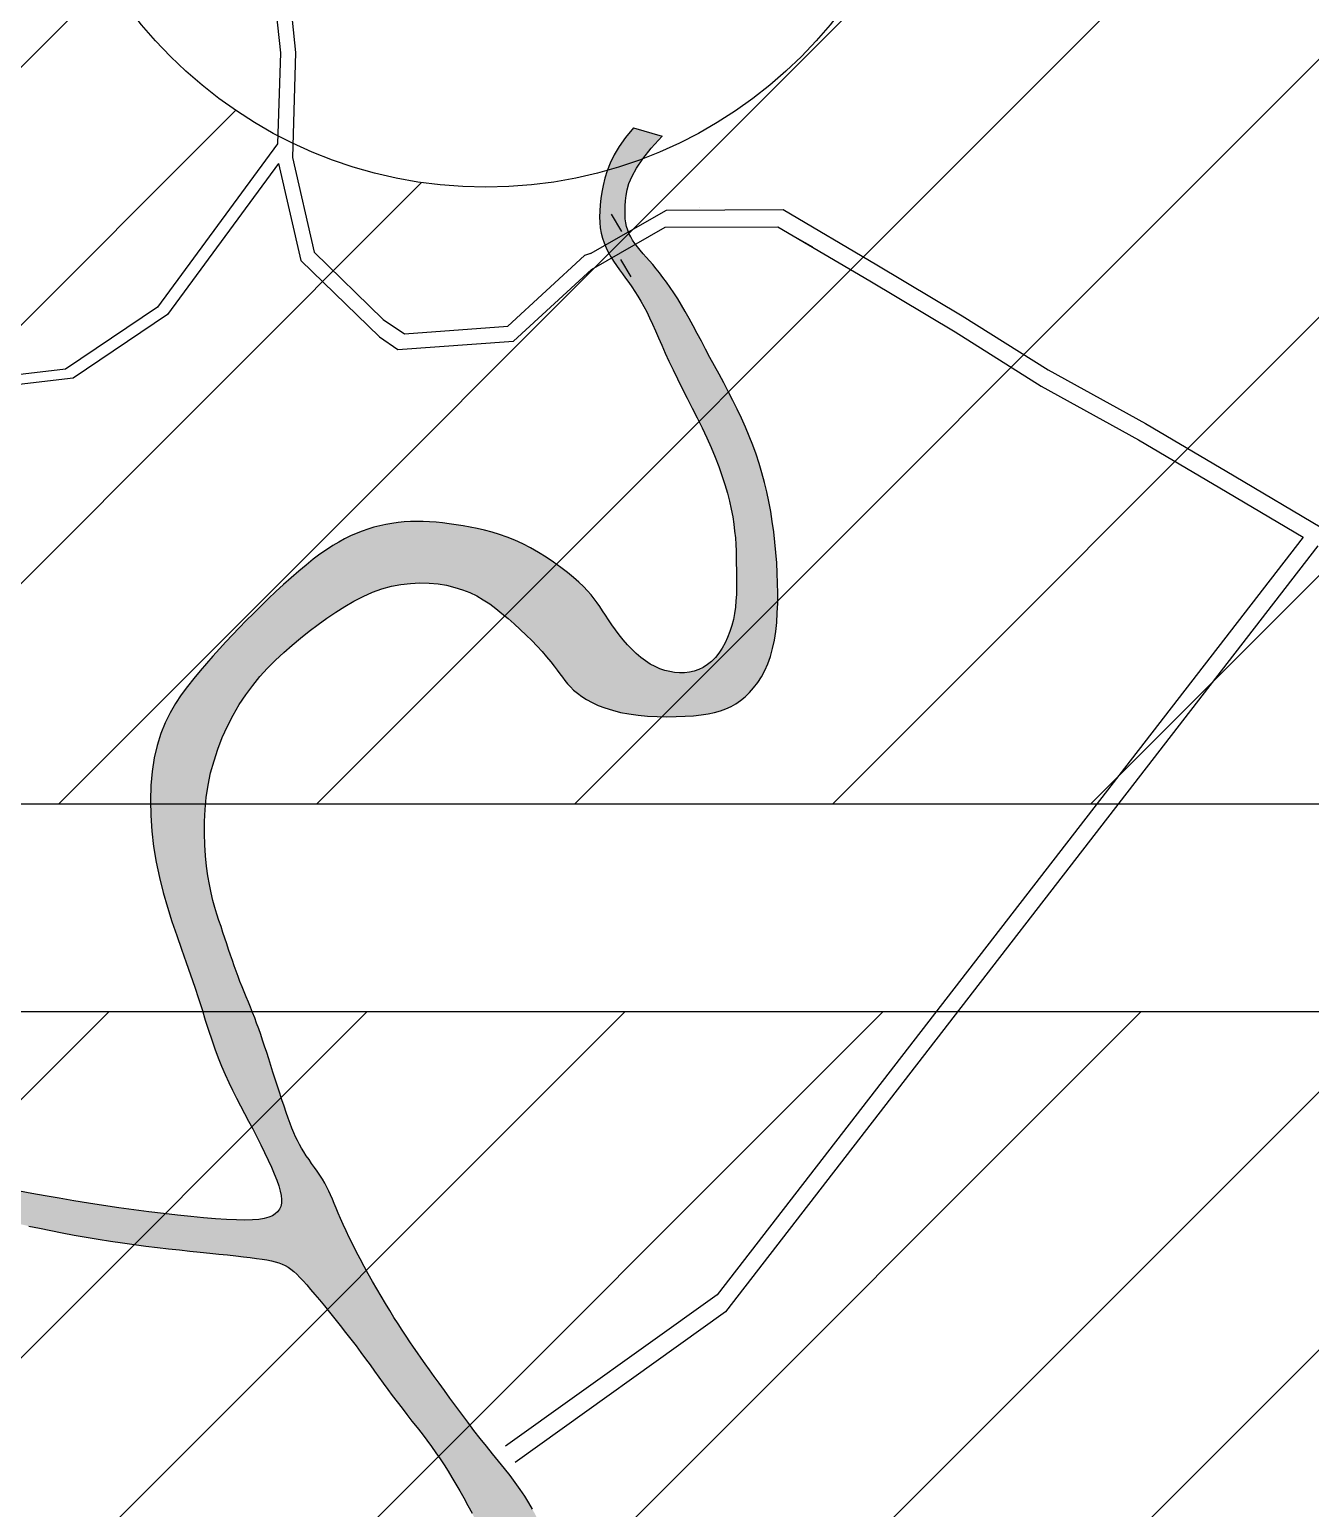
# Model space of a CAD drawing. Header units: metres. Extents: x 511779 to 512620, y 196282 to 196876.
# Drawn here: x 512586.14 to 512594.91, y 196389.1 to 196399.23 of the extents above; entities that cross this region are included whole.
import ezdxf

# ---------------------------------------------------------------- set-up
doc = ezdxf.new("R2010")
doc.units = ezdxf.units.M
doc.header["$MEASUREMENT"] = 0
doc.layers.get('0').update_dxf_attribs({"linetype": 'CONTINUOUS'})
for name, color, linetype in [('BANGUNAN', 5, 'CONTINUOUS'), ('KOP', 7, 'CONTINUOUS'), ('sungai', 45, 'CONTINUOUS')]:
    doc.layers.add(name, color=color, linetype=linetype)

msp = doc.modelspace()

# ---------------------------------------------------------------- hatches: boundary and pattern name
at = {"layer": 'KOP', "ltscale": 0.5}
h = msp.add_hatch(dxfattribs=at)
h.set_pattern_fill('ANSI31', color=1, scale=10, style=0)
h.set_pattern_definition([(45, (71.4876, 0), (-0.8838834765, 0.8838834765), [])])
edge = h.paths.add_edge_path(flags=16)
edge.add_arc((512532.423, 196433.478), 3.057, 0, 360)
h.paths.add_polyline_path([(512523.858, 196440.95), (512543.808, 196440.95), (512543.808, 196423.85), (512523.858, 196423.85)])
h.paths.add_polyline_path([(512542.383, 196440.95), (512562.333, 196440.95), (512562.333, 196423.85), (512542.383, 196423.85)])
edge = h.paths.add_edge_path(flags=16)
edge.add_arc((512551.955, 196433.478), 3.057, 0, 360)
h.paths.add_polyline_path([(512560.908, 196440.95), (512580.858, 196440.95), (512580.858, 196423.85), (512560.908, 196423.85)])
edge = h.paths.add_edge_path(flags=16)
edge.add_arc((512570.126, 196433.478), 3.057, 0, 360)
h.paths.add_polyline_path([(512579.433, 196425.275), (512599.383, 196425.275), (512599.383, 196408.175), (512579.433, 196408.175)])
edge = h.paths.add_edge_path(flags=16)
edge.add_arc((512589.144, 196417.665), 3.057, 0, 360)
h.paths.add_polyline_path([(512560.908, 196425.275), (512580.858, 196425.275), (512580.858, 196408.175), (512560.908, 196408.175)])
h.paths.add_polyline_path([(512542.383, 196425.275), (512562.333, 196425.275), (512562.333, 196408.175), (512542.383, 196408.175)])
h.paths.add_polyline_path([(512523.858, 196425.275), (512543.808, 196425.275), (512543.808, 196408.175), (512523.858, 196408.175)])
h.paths.add_polyline_path([(512505.333, 196425.275), (512525.283, 196425.275), (512525.283, 196408.175), (512505.333, 196408.175)])
h.paths.add_polyline_path([(512523.858, 196409.6), (512543.808, 196409.6), (512543.808, 196392.5), (512523.858, 196392.5)])
h.paths.add_polyline_path([(512505.333, 196409.6), (512525.283, 196409.6), (512525.283, 196392.5), (512505.333, 196392.5)])
h.paths.add_polyline_path([(512542.383, 196409.6), (512562.333, 196409.6), (512562.333, 196392.5), (512542.383, 196392.5)])
h.paths.add_polyline_path([(512560.908, 196409.6), (512580.858, 196409.6), (512580.858, 196392.5), (512560.908, 196392.5)])
h.paths.add_polyline_path([(512579.433, 196409.6), (512599.383, 196409.6), (512599.383, 196392.5), (512579.433, 196392.5)])
h.paths.add_polyline_path([(512597.958, 196393.925), (512617.908, 196393.925), (512617.908, 196376.825), (512597.958, 196376.825)])
h.paths.add_polyline_path([(512579.433, 196393.925), (512599.383, 196393.925), (512599.383, 196376.825), (512579.433, 196376.825)])
h.paths.add_polyline_path([(512560.908, 196393.925), (512580.858, 196393.925), (512580.858, 196376.825), (512560.908, 196376.825)])
h.paths.add_polyline_path([(512542.383, 196393.925), (512562.333, 196393.925), (512562.333, 196376.825), (512542.383, 196376.825)])
h.paths.add_polyline_path([(512523.858, 196393.925), (512543.808, 196393.925), (512543.808, 196376.825), (512523.858, 196376.825)])
edge = h.paths.add_edge_path(flags=16)
edge.add_arc((512571.015, 196385.187), 3.057, 0, 360)
edge = h.paths.add_edge_path(flags=16)
edge.add_arc((512551.79, 196384.481), 3.057, 0, 360)
edge = h.paths.add_edge_path(flags=16)
edge.add_arc((512532.988, 196384.481), 3.057, 0, 360)
edge = h.paths.add_edge_path(flags=16)
edge.add_arc((512533.899, 196400.421), 3.057, 0, 360)
edge = h.paths.add_edge_path(flags=16)
edge.add_arc((512514.397, 196399.691), 3.057, 0, 360)
edge = h.paths.add_edge_path(flags=16)
edge.add_arc((512515.155, 196416.926), 3.057, 0, 360)
edge = h.paths.add_edge_path(flags=16)
edge.add_arc((512533.571, 196417.021), 3.057, 0, 360)
edge = h.paths.add_edge_path(flags=16)
edge.add_arc((512552.148, 196417.106), 3.057, 0, 360)
edge = h.paths.add_edge_path(flags=16)
edge.add_arc((512552.949, 196400.556), 3.057, 0, 360)
edge = h.paths.add_edge_path(flags=16)
edge.add_arc((512570.351, 196400.556), 3.057, 0, 360)
edge = h.paths.add_edge_path(flags=16)
edge.add_arc((512570.294, 196416.853), 3.057, 0, 360)
edge = h.paths.add_edge_path(flags=16)
edge.add_arc((512589.265, 196401.204), 3.057, 0, 360)
edge = h.paths.add_edge_path(flags=16)
edge.add_arc((512589.798, 196384.821), 3.057, 0, 360)
edge = h.paths.add_edge_path(flags=16)
edge.add_arc((512608.213, 196384.944), 3.057, 0, 360)
at = {"layer": 'sungai', "ltscale": 30}
for points in [[(512590.712, 196397.146), (512590.685, 196397.197), (512590.657, 196397.247), (512590.631, 196397.295), (512590.605, 196397.34), (512590.579, 196397.383), (512590.553, 196397.423), (512590.528, 196397.461), (512590.503, 196397.496), (512590.478, 196397.529), (512590.454, 196397.56), (512590.431, 196397.589), (512590.408, 196397.617), (512590.385, 196397.643), (512590.363, 196397.668), (512590.342, 196397.692), (512590.322, 196397.716), (512590.303, 196397.739), (512590.286, 196397.762), (512590.27, 196397.784), (512590.257, 196397.807), (512590.245, 196397.83), (512590.236, 196397.854), (512590.228, 196397.878), (512590.223, 196397.904), (512590.22, 196397.93), (512590.218, 196397.958), (512590.218, 196397.988), (512590.219, 196398.02), (512590.222, 196398.053), (512590.225, 196398.09), (512590.233, 196398.129), (512590.245, 196398.173), (512590.266, 196398.222), (512590.297, 196398.278), (512590.34, 196398.342), (512590.398, 196398.414), (512590.473, 196398.496), (512590.276, 196398.553), (512590.222, 196398.488), (512590.178, 196398.426), (512590.143, 196398.368), (512590.116, 196398.312), (512590.095, 196398.259), (512590.079, 196398.208), (512590.068, 196398.16), (512590.059, 196398.113), (512590.053, 196398.069), (512590.048, 196398.026), (512590.045, 196397.984), (512590.043, 196397.944), (512590.045, 196397.906), (512590.048, 196397.869), (512590.054, 196397.833), (512590.063, 196397.799), (512590.074, 196397.766), (512590.088, 196397.733), (512590.103, 196397.702), (512590.121, 196397.671), (512590.14, 196397.641), (512590.16, 196397.611), (512590.18, 196397.582), (512590.201, 196397.553), (512590.222, 196397.524), (512590.243, 196397.494), (512590.264, 196397.464), (512590.285, 196397.433), (512590.306, 196397.4), (512590.326, 196397.366), (512590.347, 196397.331), (512590.367, 196397.293), (512590.386, 196397.252), (512590.406, 196397.209), (512590.427, 196397.164), (512590.448, 196397.116), (512590.47, 196397.065), (512590.494, 196397.011), (512590.519, 196396.955), (512590.547, 196396.896), (512590.578, 196396.834), (512590.61, 196396.769), (512590.644, 196396.703), (512590.678, 196396.635), (512590.712, 196396.567), (512590.746, 196396.499), (512590.778, 196396.431), (512590.808, 196396.364), (512590.835, 196396.298), (512590.852, 196396.257), (512591.192, 196396.047), (512591.19, 196396.061), (512591.174, 196396.126), (512591.156, 196396.191), (512591.137, 196396.255), (512591.116, 196396.318), (512591.094, 196396.38), (512591.069, 196396.442), (512591.043, 196396.504), (512591.016, 196396.566), (512590.986, 196396.627), (512590.956, 196396.687), (512590.925, 196396.748), (512590.894, 196396.807), (512590.862, 196396.866), (512590.831, 196396.924), (512590.8, 196396.981), (512590.77, 196397.037), (512590.741, 196397.092)], [(512587.937, 196395.011), (512587.995, 196395.059), (512588.055, 196395.106), (512588.115, 196395.152), (512588.175, 196395.196), (512588.237, 196395.238), (512588.298, 196395.277), (512588.358, 196395.311), (512588.08, 196395.598), (512588.033, 196395.56), (512587.983, 196395.518), (512587.931, 196395.473), (512587.879, 196395.426), (512587.826, 196395.378), (512587.774, 196395.328), (512587.722, 196395.278), (512587.672, 196395.228), (512587.623, 196395.179), (512587.575, 196395.13), (512587.529, 196395.082), (512587.483, 196395.033), (512587.439, 196394.985), (512587.395, 196394.935), (512587.351, 196394.885), (512587.307, 196394.835), (512587.263, 196394.783), (512587.22, 196394.729), (512587.178, 196394.672), (512587.138, 196394.612), (512587.101, 196394.548), (512587.067, 196394.48), (512587.037, 196394.406), (512587.012, 196394.325), (512586.993, 196394.239), (512586.979, 196394.146), (512586.97, 196394.049), (512586.967, 196393.947), (512586.969, 196393.844), (512586.976, 196393.738), (512586.988, 196393.632), (512587.006, 196393.526), (512587.017, 196393.471), (512587.377, 196393.34), (512587.371, 196393.371), (512587.36, 196393.432), (512587.351, 196393.498), (512587.344, 196393.569), (512587.338, 196393.644), (512587.336, 196393.722), (512587.336, 196393.803), (512587.341, 196393.885), (512587.349, 196393.968), (512587.362, 196394.052), (512587.379, 196394.136), (512587.402, 196394.218), (512587.428, 196394.3), (512587.459, 196394.379), (512587.494, 196394.457), (512587.533, 196394.532), (512587.574, 196394.604), (512587.619, 196394.672), (512587.667, 196394.736), (512587.717, 196394.797), (512587.769, 196394.854), (512587.824, 196394.909), (512587.88, 196394.961)], [(512587.489, 196392.966), (512587.476, 196393.005), (512587.463, 196393.044), (512587.45, 196393.084), (512587.436, 196393.125), (512587.422, 196393.169), (512587.408, 196393.214), (512587.395, 196393.263), (512587.382, 196393.315), (512587.377, 196393.34), (512587.017, 196393.471), (512587.028, 196393.421), (512587.054, 196393.318), (512587.083, 196393.217), (512587.114, 196393.118), (512587.147, 196393.022), (512587.18, 196392.929), (512587.212, 196392.839), (512587.242, 196392.753), (512587.27, 196392.67), (512587.295, 196392.591), (512587.31, 196392.546), (512587.644, 196392.55), (512587.638, 196392.567), (512587.623, 196392.602), (512587.609, 196392.637), (512587.594, 196392.672), (512587.58, 196392.708), (512587.567, 196392.743), (512587.553, 196392.779), (512587.54, 196392.815), (512587.528, 196392.852), (512587.515, 196392.889), (512587.502, 196392.927)], [(512586.861, 196391.144), (512586.853, 196391.145), (512586.75, 196391.159), (512586.646, 196391.174), (512586.542, 196391.19), (512586.441, 196391.206), (512586.341, 196391.223), (512586.246, 196391.239), (512586.154, 196391.256), (512586.069, 196391.273), (512586.004, 196391.286), (512586.004, 196391.062), (512586.066, 196391.048), (512586.134, 196391.033), (512586.207, 196391.018), (512586.283, 196391.002), (512586.362, 196390.987), (512586.443, 196390.971), (512586.526, 196390.957), (512586.609, 196390.943), (512586.692, 196390.93), (512586.774, 196390.918), (512586.855, 196390.907), (512586.92, 196390.898)]]:
    msp.add_hatch(color=43, dxfattribs=at).paths.add_polyline_path(points)
h = msp.add_hatch(color=43, dxfattribs=at)
h.paths.add_polyline_path([(512591.257, 196395.576), (512591.252, 196395.646), (512591.245, 196395.717), (512591.237, 196395.787), (512591.227, 196395.857), (512591.216, 196395.926), (512591.204, 196395.994), (512591.192, 196396.047), (512590.852, 196396.257), (512590.86, 196396.234), (512590.882, 196396.172), (512590.902, 196396.112), (512590.919, 196396.053), (512590.933, 196395.997), (512590.946, 196395.942), (512590.956, 196395.89), (512590.964, 196395.84), (512590.969, 196395.792), (512590.974, 196395.745), (512590.977, 196395.7), (512590.979, 196395.656), (512590.98, 196395.613), (512590.98, 196395.57), (512590.981, 196395.528), (512590.982, 196395.485), (512590.982, 196395.442), (512590.982, 196395.4), (512590.981, 196395.357), (512590.978, 196395.314), (512590.975, 196395.271), (512590.969, 196395.229), (512590.961, 196395.187), (512590.95, 196395.145), (512590.937, 196395.104), (512590.921, 196395.064), (512590.914, 196395.049), (512591.151, 196394.793), (512591.153, 196394.795), (512591.176, 196394.838), (512591.197, 196394.884), (512591.215, 196394.934), (512591.229, 196394.988), (512591.241, 196395.045), (512591.25, 196395.105), (512591.257, 196395.167), (512591.261, 196395.232), (512591.264, 196395.299), (512591.264, 196395.367), (512591.263, 196395.436), (512591.261, 196395.505)])
h.paths.add_polyline_path([(512591.07, 196394.687), (512591.099, 196394.719), (512591.127, 196394.755), (512591.151, 196394.793), (512590.914, 196395.049), (512590.903, 196395.026), (512590.883, 196394.99), (512590.861, 196394.957), (512590.837, 196394.927), (512590.811, 196394.9), (512590.783, 196394.878), (512590.754, 196394.859), (512590.723, 196394.844), (512590.692, 196394.833), (512590.659, 196394.826), (512590.626, 196394.822), (512590.592, 196394.821), (512590.558, 196394.824), (512590.525, 196394.83), (512590.491, 196394.838), (512590.457, 196394.85), (512590.424, 196394.865), (512590.391, 196394.882), (512590.358, 196394.903), (512590.326, 196394.927), (512590.295, 196394.953), (512590.264, 196394.983), (512590.235, 196395.014), (512590.206, 196395.048), (512590.178, 196395.082), (512590.152, 196395.117), (512590.127, 196395.151), (512590.104, 196395.184), (512590.083, 196395.216), (512590.063, 196395.246), (512590.045, 196395.275), (512590.026, 196395.302), (512590.006, 196395.329), (512589.985, 196395.356), (512589.961, 196395.383), (512589.942, 196395.404), (512589.979, 196394.625), (512589.992, 196394.618), (512590.034, 196394.599), (512590.08, 196394.581), (512590.131, 196394.565), (512590.186, 196394.551), (512590.245, 196394.54), (512590.308, 196394.532), (512590.373, 196394.526), (512590.439, 196394.523), (512590.505, 196394.521), (512590.569, 196394.522), (512590.63, 196394.524), (512590.688, 196394.528), (512590.74, 196394.533), (512590.788, 196394.54), (512590.832, 196394.549), (512590.872, 196394.561), (512590.909, 196394.574), (512590.944, 196394.591), (512590.977, 196394.61), (512591.009, 196394.632), (512591.04, 196394.658)])
h.paths.add_polyline_path([(512589.942, 196395.404), (512589.934, 196395.412), (512589.902, 196395.442), (512589.865, 196395.475), (512589.823, 196395.509), (512589.778, 196395.544), (512589.729, 196395.579), (512589.678, 196395.613), (512589.625, 196395.646), (512589.571, 196395.677), (512589.517, 196395.705), (512589.463, 196395.73), (512589.411, 196395.751), (512589.358, 196395.769), (512589.307, 196395.785), (512589.256, 196395.798), (512589.206, 196395.81), (512589.157, 196395.82), (512589.108, 196395.828), (512589.061, 196395.836), (512589.014, 196395.843), (512588.968, 196395.848), (512588.923, 196395.853), (512588.878, 196395.856), (512588.834, 196395.858), (512588.791, 196395.859), (512588.748, 196395.858), (512588.705, 196395.855), (512588.663, 196395.851), (512588.621, 196395.845), (512588.58, 196395.838), (512588.538, 196395.829), (512588.498, 196395.818), (512588.457, 196395.806), (512588.417, 196395.792), (512588.377, 196395.776), (512588.337, 196395.759), (512588.297, 196395.739), (512588.257, 196395.717), (512588.215, 196395.693), (512588.172, 196395.665), (512588.128, 196395.634), (512588.081, 196395.599), (512588.08, 196395.598), (512588.357, 196395.311), (512588.424, 196395.345), (512588.488, 196395.373), (512588.552, 196395.396), (512588.617, 196395.414), (512588.683, 196395.427), (512588.748, 196395.434), (512588.812, 196395.437), (512588.875, 196395.436), (512588.937, 196395.43), (512588.995, 196395.421), (512589.051, 196395.407), (512589.104, 196395.391), (512589.154, 196395.371), (512589.202, 196395.348), (512589.247, 196395.322), (512589.291, 196395.293), (512589.333, 196395.262), (512589.375, 196395.229), (512589.417, 196395.194), (512589.458, 196395.157), (512589.5, 196395.119), (512589.54, 196395.08), (512589.579, 196395.042), (512589.615, 196395.004), (512589.65, 196394.967), (512589.681, 196394.931), (512589.709, 196394.898), (512589.732, 196394.868), (512589.753, 196394.841), (512589.772, 196394.815), (512589.789, 196394.791), (512589.806, 196394.769), (512589.824, 196394.747), (512589.844, 196394.725), (512589.866, 196394.704), (512589.892, 196394.682), (512589.921, 196394.66), (512589.955, 196394.639), (512589.979, 196394.625)])
h = msp.add_hatch(color=43, dxfattribs=at)
h.paths.add_polyline_path([(512587.681, 196392.459), (512587.666, 196392.496), (512587.652, 196392.532), (512587.644, 196392.55), (512587.31, 196392.546), (512587.32, 196392.516), (512587.342, 196392.444), (512587.364, 196392.375), (512587.365, 196392.373), (512587.715, 196392.366), (512587.708, 196392.384), (512587.694, 196392.422)])
h.paths.add_polyline_path([(512587.837, 196391.991), (512587.821, 196392.039), (512587.806, 196392.086), (512587.793, 196392.128), (512587.453, 196392.13), (512587.454, 196392.127), (512587.478, 196392.071), (512587.503, 196392.016), (512587.529, 196391.963), (512587.539, 196391.943), (512587.851, 196391.946)])
h.paths.add_polyline_path([(512587.867, 196391.898), (512587.852, 196391.944), (512587.851, 196391.946), (512587.539, 196391.943), (512587.556, 196391.91), (512587.583, 196391.857), (512587.611, 196391.805), (512587.639, 196391.752), (512587.667, 196391.698), (512587.669, 196391.694), (512587.945, 196391.679), (512587.936, 196391.703), (512587.923, 196391.735), (512587.91, 196391.771), (512587.896, 196391.811), (512587.882, 196391.853)])
h = msp.add_hatch(color=43, dxfattribs=at)
h.paths.add_polyline_path([(512587.722, 196392.345), (512587.715, 196392.366), (512587.365, 196392.373), (512587.386, 196392.309), (512587.4, 196392.27), (512587.748, 196392.267), (512587.735, 196392.305)])
h.paths.add_polyline_path([(512587.763, 196392.222), (512587.749, 196392.264), (512587.748, 196392.267), (512587.4, 196392.27), (512587.408, 196392.246), (512587.43, 196392.185), (512587.453, 196392.13), (512587.793, 196392.128), (512587.791, 196392.133), (512587.777, 196392.178)])
h = msp.add_hatch(color=43, dxfattribs=at)
h.paths.add_polyline_path([(512587.505, 196391.077), (512587.487, 196391.078), (512587.413, 196391.082), (512587.331, 196391.089), (512587.244, 196391.098), (512587.151, 196391.107), (512587.055, 196391.119), (512586.955, 196391.131), (512586.861, 196391.144), (512586.92, 196390.898), (512586.936, 196390.896), (512587.014, 196390.887), (512587.091, 196390.878), (512587.165, 196390.87), (512587.237, 196390.862), (512587.307, 196390.854), (512587.373, 196390.847), (512587.436, 196390.841), (512587.495, 196390.835), (512587.519, 196390.832)])
h.paths.add_polyline_path([(512588.27, 196391.079), (512588.253, 196391.121), (512588.238, 196391.155), (512588.225, 196391.187), (512588.213, 196391.217), (512588.201, 196391.246), (512588.188, 196391.273), (512588.175, 196391.3), (512588.161, 196391.327), (512588.145, 196391.354), (512588.127, 196391.381), (512588.109, 196391.408), (512588.09, 196391.435), (512588.071, 196391.462), (512588.053, 196391.489), (512588.034, 196391.515), (512588.017, 196391.541), (512588.002, 196391.567), (512587.987, 196391.592), (512587.974, 196391.618), (512587.961, 196391.644), (512587.948, 196391.672), (512587.945, 196391.679), (512587.669, 196391.694), (512587.695, 196391.644), (512587.722, 196391.59), (512587.748, 196391.537), (512587.773, 196391.485), (512587.795, 196391.436), (512587.815, 196391.39), (512587.832, 196391.347), (512587.846, 196391.308), (512587.856, 196391.273), (512587.862, 196391.242), (512587.865, 196391.214), (512587.864, 196391.189), (512587.859, 196391.167), (512587.851, 196391.148), (512587.838, 196391.131), (512587.822, 196391.116), (512587.802, 196391.104), (512587.777, 196391.093), (512587.746, 196391.085), (512587.709, 196391.079), (512587.665, 196391.076), (512587.614, 196391.074), (512587.555, 196391.075), (512587.505, 196391.077), (512587.519, 196390.832), (512587.551, 196390.829), (512587.603, 196390.823), (512587.65, 196390.817), (512587.693, 196390.812), (512587.731, 196390.807), (512587.764, 196390.801), (512587.795, 196390.796), (512587.821, 196390.789), (512587.846, 196390.782), (512587.868, 196390.773), (512587.875, 196390.77)])
h.paths.add_polyline_path([(512588.403, 196390.808), (512588.377, 196390.858), (512588.352, 196390.907), (512588.328, 196390.955), (512588.307, 196391), (512588.287, 196391.043), (512588.27, 196391.079), (512587.875, 196390.77), (512587.889, 196390.763), (512587.909, 196390.751), (512587.929, 196390.737), (512587.949, 196390.721), (512587.969, 196390.703), (512587.991, 196390.681), (512588.013, 196390.657), (512588.038, 196390.63), (512588.064, 196390.599), (512588.093, 196390.565), (512588.124, 196390.527), (512588.158, 196390.487), (512588.175, 196390.465), (512588.562, 196390.528), (512588.547, 196390.552), (512588.517, 196390.603), (512588.488, 196390.654), (512588.459, 196390.705), (512588.431, 196390.757)])
h = msp.add_hatch(color=43, dxfattribs=at)
h.paths.add_polyline_path([(512588.849, 196390.089), (512588.821, 196390.128), (512588.795, 196390.166), (512588.769, 196390.204), (512588.743, 196390.241), (512588.718, 196390.28), (512588.691, 196390.32), (512588.664, 196390.363), (512588.635, 196390.408), (512588.606, 196390.454), (512588.577, 196390.503), (512588.562, 196390.528), (512588.175, 196390.465), (512588.193, 196390.443), (512588.229, 196390.398), (512588.266, 196390.352), (512588.303, 196390.305), (512588.34, 196390.259), (512588.375, 196390.213), (512588.408, 196390.168), (512588.44, 196390.125), (512588.471, 196390.082), (512588.501, 196390.04), (512588.531, 196389.998), (512588.561, 196389.957), (512588.592, 196389.915), (512588.623, 196389.873), (512588.656, 196389.83), (512588.69, 196389.786), (512588.724, 196389.742), (512588.758, 196389.698), (512588.793, 196389.654), (512588.827, 196389.61), (512588.86, 196389.567), (512588.891, 196389.524), (512588.922, 196389.481), (512588.951, 196389.439), (512588.978, 196389.397), (512589.006, 196389.355), (512589.032, 196389.311), (512589.059, 196389.266), (512589.084, 196389.224), (512589.482, 196389.255), (512589.466, 196389.276), (512589.43, 196389.324), (512589.392, 196389.373), (512589.352, 196389.423), (512589.311, 196389.474), (512589.269, 196389.526), (512589.226, 196389.579), (512589.183, 196389.634), (512589.141, 196389.69), (512589.099, 196389.745), (512589.058, 196389.8), (512589.018, 196389.854), (512588.98, 196389.907), (512588.944, 196389.957), (512588.91, 196390.004), (512588.878, 196390.048)])
h.paths.add_polyline_path([(512589.759, 196388.674), (512589.735, 196388.738), (512589.712, 196388.798), (512589.69, 196388.853), (512589.67, 196388.905), (512589.649, 196388.955), (512589.628, 196389.002), (512589.607, 196389.049), (512589.584, 196389.094), (512589.559, 196389.138), (512589.531, 196389.184), (512589.5, 196389.229), (512589.482, 196389.255), (512589.084, 196389.224), (512589.113, 196389.171), (512589.141, 196389.12), (512589.17, 196389.067), (512589.198, 196389.012), (512589.227, 196388.955), (512589.255, 196388.897), (512589.283, 196388.837), (512589.309, 196388.777), (512589.335, 196388.717), (512589.359, 196388.657), (512589.382, 196388.596), (512589.404, 196388.534), (512589.426, 196388.471), (512589.447, 196388.407), (512589.47, 196388.341), (512589.493, 196388.273), (512589.517, 196388.203), (512589.543, 196388.13), (512589.57, 196388.054), (512589.598, 196387.978), (512589.626, 196387.901), (512589.654, 196387.824), (512589.681, 196387.747), (512589.702, 196387.688), (512590.016, 196387.711), (512590.015, 196387.717), (512589.986, 196387.861), (512589.956, 196387.999), (512589.926, 196388.126), (512589.896, 196388.243), (512589.867, 196388.347), (512589.839, 196388.442), (512589.811, 196388.527), (512589.785, 196388.604)])
h.paths.add_polyline_path([(512590.151, 196386.861), (512590.136, 196386.989), (512590.117, 196387.126), (512590.095, 196387.27), (512590.07, 196387.418), (512590.044, 196387.568), (512590.016, 196387.711), (512589.702, 196387.688), (512589.708, 196387.673), (512589.733, 196387.6), (512589.756, 196387.53), (512589.777, 196387.463), (512589.796, 196387.398), (512589.814, 196387.335), (512589.829, 196387.273), (512589.843, 196387.212), (512589.856, 196387.153), (512589.867, 196387.093), (512589.876, 196387.034), (512589.883, 196386.975), (512589.89, 196386.916), (512589.895, 196386.858), (512589.9, 196386.799), (512589.903, 196386.741), (512589.906, 196386.684), (512589.909, 196386.626), (512589.911, 196386.569), (512589.912, 196386.513), (512589.914, 196386.457), (512589.915, 196386.401), (512589.916, 196386.346), (512589.917, 196386.291), (512589.917, 196386.237), (512589.917, 196386.183), (512589.916, 196386.129), (512589.915, 196386.073), (512589.914, 196386.012), (512589.913, 196385.946), (512589.912, 196385.871), (512589.912, 196385.785), (512589.911, 196385.686), (512589.911, 196385.572), (512590.313, 196385.645), (512590.291, 196385.738), (512590.273, 196385.821), (512590.256, 196385.903), (512590.24, 196385.986), (512590.227, 196386.07), (512590.215, 196386.155), (512590.206, 196386.242), (512590.198, 196386.332), (512590.19, 196386.426), (512590.182, 196386.525), (512590.174, 196386.63), (512590.163, 196386.741)])

# ---------------------------------------------------------------- linework, layer by layer
at = {"color": 5, "linetype": 'Continuous', "lineweight": -3}
for points in [[(512579.433, 196409.6), (512599.383, 196409.6), (512599.383, 196392.5), (512579.433, 196392.5)], [(512579.433, 196393.925), (512599.383, 196393.925), (512599.383, 196376.825), (512579.433, 196376.825)]]:
    msp.add_lwpolyline(points, close=True, dxfattribs=at)
at = {"color": 5, "ltscale": 30}
msp.add_circle((512589.265, 196401.204), 3.057, dxfattribs=at)
at = {"layer": 'BANGUNAN', "color": 3, "linetype": 'Continuous'}
for p, q in [((512587.78, 196399.807), (512587.857, 196399.068)), ((512587.887, 196399.788), (512587.961, 196399.07)), ((512587.857, 196399.068), (512587.838, 196398.445)), ((512587.961, 196399.07), (512587.939, 196398.35)), ((512587.838, 196398.445, 0.029), (512587.015, 196397.326, 0.029)), ((512587.843, 196398.309, 0.029), (512587.084, 196397.276, 0.029)), ((512587.843, 196398.309), (512587.997, 196397.646)), ((512587.939, 196398.35), (512588.089, 196397.702)), ((512589.981, 196397.693), (512590.503, 196397.991)), ((512590.503, 196397.991), (512591.302, 196397.994)), ((512590.727, 196398.007), (512590.727, 196398.007)), ((512591.302, 196397.994), (512591.942, 196397.616)), ((512589.988, 196397.584), (512590.493, 196397.873)), ((512590.493, 196397.873), (512591.265, 196397.876)), ((512591.265, 196397.876), (512591.894, 196397.505)), ((512588.089, 196397.702), (512588.562, 196397.242)), ((512587.997, 196397.646), (512588.535, 196397.122)), ((512589.415, 196397.195), (512589.941, 196397.679)), ((512589.454, 196397.092), (512589.988, 196397.584)), ((512591.942, 196397.616), (512592.527, 196397.267)), ((512591.894, 196397.505), (512592.479, 196397.157)), ((512587.015, 196397.326, 0.029), (512586.384, 196396.9, 0.029)), ((512587.084, 196397.276, 0.029), (512586.436, 196396.839, 0.029)), ((512588.562, 196397.242), (512588.706, 196397.144)), ((512588.706, 196397.144), (512589.415, 196397.195)), ((512592.527, 196397.267), (512593.117, 196396.896)), ((512588.535, 196397.122), (512588.662, 196397.036)), ((512588.662, 196397.036), (512589.454, 196397.092)), ((512592.479, 196397.157), (512593.069, 196396.785)), ((512586.384, 196396.9, 0.029), (512586.056, 196396.862, 0.029)), ((512593.117, 196396.896), (512593.784, 196396.528)), ((512586.436, 196396.839, 0.029), (512586.068, 196396.795, 0.029)), ((512593.069, 196396.785), (512593.736, 196396.417)), ((512593.784, 196396.528), (512594.391, 196396.17)), ((512593.736, 196396.417), (512594.343, 196396.059)), ((512594.391, 196396.17), (512594.992, 196395.814)), ((512594.343, 196396.059), (512594.863, 196395.751)), ((512594.863, 196395.751), (512590.849, 196390.563)), ((512594.965, 196395.691), (512590.907, 196390.445)), ((512590.849, 196390.563), (512589.398, 196389.525)), ((512590.907, 196390.445), (512589.466, 196389.415))]:
    msp.add_line(p, q, dxfattribs=at)
at = {"layer": 'BANGUNAN', "color": 3, "ltscale": 30}
for p, q in [((512590.122, 196397.963, 0.029), (512590.194, 196397.845, 0.029)), ((512591.504, 196397.737), (512591.383, 196397.804)), ((512590.26, 196397.534), (512590.189, 196397.652))]:
    msp.add_line(p, q, dxfattribs=at)
at = {"layer": 'BANGUNAN', "color": 6, "ltscale": 30}
msp.add_lwpolyline([(512589.981, 196397.693), (512589.941, 196397.679)], dxfattribs=at)
at = {"layer": 'sungai', "color": 43, "ltscale": 30}
for points in [[(512590.276, 196398.553), (512590.222, 196398.488), (512590.178, 196398.426), (512590.143, 196398.368), (512590.116, 196398.312), (512590.095, 196398.259), (512590.079, 196398.208), (512590.068, 196398.16), (512590.059, 196398.113), (512590.053, 196398.069), (512590.048, 196398.026), (512590.045, 196397.984), (512590.043, 196397.944), (512590.045, 196397.906), (512590.048, 196397.869), (512590.054, 196397.833), (512590.063, 196397.799), (512590.074, 196397.766), (512590.088, 196397.733), (512590.103, 196397.702), (512590.121, 196397.671), (512590.14, 196397.641), (512590.16, 196397.611), (512590.18, 196397.582), (512590.201, 196397.553), (512590.222, 196397.524), (512590.243, 196397.494), (512590.264, 196397.464), (512590.285, 196397.433), (512590.306, 196397.4), (512590.326, 196397.366), (512590.347, 196397.331), (512590.367, 196397.293), (512590.386, 196397.252), (512590.406, 196397.209), (512590.427, 196397.164), (512590.448, 196397.116), (512590.47, 196397.065), (512590.494, 196397.011), (512590.519, 196396.955), (512590.547, 196396.896), (512590.578, 196396.834), (512590.61, 196396.769), (512590.644, 196396.703), (512590.678, 196396.635), (512590.712, 196396.567), (512590.746, 196396.499), (512590.778, 196396.431), (512590.808, 196396.364), (512590.835, 196396.298), (512590.86, 196396.234), (512590.882, 196396.172), (512590.902, 196396.112), (512590.919, 196396.053), (512590.933, 196395.997), (512590.946, 196395.942), (512590.956, 196395.89), (512590.964, 196395.84), (512590.969, 196395.792), (512590.974, 196395.745), (512590.977, 196395.7), (512590.979, 196395.656), (512590.98, 196395.613), (512590.98, 196395.57), (512590.981, 196395.528), (512590.982, 196395.485), (512590.982, 196395.442), (512590.982, 196395.4), (512590.981, 196395.357), (512590.978, 196395.314), (512590.975, 196395.271), (512590.969, 196395.229), (512590.961, 196395.187), (512590.95, 196395.145), (512590.937, 196395.104), (512590.921, 196395.064), (512590.903, 196395.026), (512590.883, 196394.99), (512590.861, 196394.957), (512590.837, 196394.927), (512590.811, 196394.9), (512590.783, 196394.878), (512590.754, 196394.859), (512590.723, 196394.844), (512590.692, 196394.833), (512590.659, 196394.826), (512590.626, 196394.822), (512590.592, 196394.821), (512590.558, 196394.824), (512590.525, 196394.83), (512590.491, 196394.838), (512590.457, 196394.85), (512590.424, 196394.865), (512590.391, 196394.882), (512590.358, 196394.903), (512590.326, 196394.927), (512590.295, 196394.953), (512590.264, 196394.983), (512590.235, 196395.014), (512590.206, 196395.048), (512590.178, 196395.082), (512590.152, 196395.117), (512590.127, 196395.151), (512590.104, 196395.184), (512590.083, 196395.216), (512590.063, 196395.246), (512590.045, 196395.275), (512590.026, 196395.302), (512590.006, 196395.329), (512589.985, 196395.356), (512589.961, 196395.383), (512589.934, 196395.412), (512589.902, 196395.442), (512589.865, 196395.475), (512589.823, 196395.509), (512589.778, 196395.544), (512589.729, 196395.579), (512589.678, 196395.613), (512589.625, 196395.646), (512589.571, 196395.677), (512589.517, 196395.705), (512589.463, 196395.73), (512589.411, 196395.751), (512589.358, 196395.769), (512589.307, 196395.785), (512589.256, 196395.798), (512589.206, 196395.81), (512589.157, 196395.82), (512589.108, 196395.828), (512589.061, 196395.836), (512589.014, 196395.843), (512588.968, 196395.848), (512588.923, 196395.853), (512588.878, 196395.856), (512588.834, 196395.858), (512588.791, 196395.859), (512588.748, 196395.858), (512588.705, 196395.855), (512588.663, 196395.851), (512588.621, 196395.845), (512588.58, 196395.838), (512588.538, 196395.829), (512588.498, 196395.818), (512588.457, 196395.806), (512588.417, 196395.792), (512588.377, 196395.776), (512588.337, 196395.759), (512588.297, 196395.739), (512588.257, 196395.717), (512588.215, 196395.693), (512588.172, 196395.665), (512588.128, 196395.634), (512588.081, 196395.599), (512588.033, 196395.56), (512587.983, 196395.518), (512587.931, 196395.473), (512587.879, 196395.426), (512587.826, 196395.378), (512587.774, 196395.328), (512587.722, 196395.278), (512587.672, 196395.228), (512587.623, 196395.179), (512587.575, 196395.13), (512587.529, 196395.082), (512587.483, 196395.033), (512587.439, 196394.985), (512587.395, 196394.935), (512587.351, 196394.885), (512587.307, 196394.835), (512587.263, 196394.783), (512587.22, 196394.729), (512587.178, 196394.672), (512587.138, 196394.612), (512587.101, 196394.548), (512587.067, 196394.48), (512587.037, 196394.406), (512587.012, 196394.325), (512586.993, 196394.239), (512586.979, 196394.146), (512586.97, 196394.049), (512586.967, 196393.947), (512586.969, 196393.844), (512586.976, 196393.738), (512586.988, 196393.632), (512587.006, 196393.526), (512587.028, 196393.421), (512587.054, 196393.318), (512587.083, 196393.217), (512587.114, 196393.118), (512587.147, 196393.022), (512587.18, 196392.929), (512587.212, 196392.839), (512587.242, 196392.753), (512587.27, 196392.67), (512587.295, 196392.591), (512587.32, 196392.516), (512587.342, 196392.444), (512587.364, 196392.375), (512587.386, 196392.309), (512587.408, 196392.246), (512587.43, 196392.185), (512587.454, 196392.127), (512587.478, 196392.071), (512587.503, 196392.016), (512587.529, 196391.963), (512587.556, 196391.91), (512587.583, 196391.857), (512587.611, 196391.805), (512587.639, 196391.752), (512587.667, 196391.698), (512587.695, 196391.644), (512587.722, 196391.59), (512587.748, 196391.537), (512587.773, 196391.485), (512587.795, 196391.436), (512587.815, 196391.39), (512587.832, 196391.347), (512587.846, 196391.308), (512587.856, 196391.273), (512587.862, 196391.242), (512587.865, 196391.214), (512587.864, 196391.189), (512587.859, 196391.167), (512587.851, 196391.148), (512587.838, 196391.131), (512587.822, 196391.116), (512587.802, 196391.104), (512587.777, 196391.093), (512587.746, 196391.085), (512587.709, 196391.079), (512587.665, 196391.076), (512587.614, 196391.074), (512587.555, 196391.075), (512587.487, 196391.078), (512587.413, 196391.082), (512587.331, 196391.089), (512587.244, 196391.098), (512587.151, 196391.107), (512587.055, 196391.119), (512586.955, 196391.131), (512586.853, 196391.145), (512586.75, 196391.159), (512586.646, 196391.174), (512586.542, 196391.19), (512586.441, 196391.206), (512586.341, 196391.223), (512586.246, 196391.239), (512586.154, 196391.256), (512586.069, 196391.273)], [(512589.584, 196389.094), (512589.559, 196389.138), (512589.531, 196389.184), (512589.5, 196389.229), (512589.466, 196389.276), (512589.43, 196389.324), (512589.392, 196389.373), (512589.352, 196389.423), (512589.311, 196389.474), (512589.269, 196389.526), (512589.226, 196389.579), (512589.183, 196389.634), (512589.141, 196389.69), (512589.099, 196389.745), (512589.058, 196389.8), (512589.018, 196389.854), (512588.98, 196389.907), (512588.944, 196389.957), (512588.91, 196390.004), (512588.878, 196390.048), (512588.849, 196390.089), (512588.821, 196390.128), (512588.795, 196390.166), (512588.769, 196390.204), (512588.743, 196390.241), (512588.718, 196390.28), (512588.691, 196390.32), (512588.664, 196390.363), (512588.635, 196390.408), (512588.606, 196390.454), (512588.577, 196390.503), (512588.547, 196390.552), (512588.517, 196390.603), (512588.488, 196390.654), (512588.459, 196390.705), (512588.431, 196390.757), (512588.403, 196390.808), (512588.377, 196390.858), (512588.352, 196390.907), (512588.328, 196390.955), (512588.307, 196391), (512588.287, 196391.043), (512588.268, 196391.084), (512588.253, 196391.121), (512588.238, 196391.155), (512588.225, 196391.187), (512588.213, 196391.217), (512588.201, 196391.246), (512588.188, 196391.273), (512588.175, 196391.3), (512588.161, 196391.327), (512588.145, 196391.354), (512588.127, 196391.381), (512588.109, 196391.408), (512588.09, 196391.435), (512588.071, 196391.462), (512588.053, 196391.489), (512588.034, 196391.515), (512588.017, 196391.541), (512588.002, 196391.567), (512587.987, 196391.592), (512587.974, 196391.618), (512587.961, 196391.644), (512587.948, 196391.672), (512587.936, 196391.703), (512587.923, 196391.735), (512587.91, 196391.771), (512587.896, 196391.811), (512587.882, 196391.853), (512587.867, 196391.898), (512587.852, 196391.944), (512587.837, 196391.991), (512587.821, 196392.039), (512587.806, 196392.086), (512587.791, 196392.133), (512587.777, 196392.178), (512587.763, 196392.222), (512587.749, 196392.264), (512587.735, 196392.305), (512587.722, 196392.345), (512587.708, 196392.384), (512587.694, 196392.422), (512587.681, 196392.459), (512587.666, 196392.496), (512587.652, 196392.532), (512587.638, 196392.567), (512587.623, 196392.602), (512587.609, 196392.637), (512587.594, 196392.672), (512587.58, 196392.708), (512587.567, 196392.743), (512587.553, 196392.779), (512587.54, 196392.815), (512587.528, 196392.852), (512587.515, 196392.889), (512587.502, 196392.927), (512587.489, 196392.966), (512587.476, 196393.005), (512587.463, 196393.044), (512587.45, 196393.084), (512587.436, 196393.125), (512587.422, 196393.169), (512587.408, 196393.214), (512587.395, 196393.263), (512587.382, 196393.315), (512587.371, 196393.371), (512587.36, 196393.432), (512587.351, 196393.498), (512587.344, 196393.569), (512587.338, 196393.644), (512587.336, 196393.722), (512587.336, 196393.803), (512587.341, 196393.885), (512587.349, 196393.968), (512587.362, 196394.052), (512587.379, 196394.136), (512587.402, 196394.218), (512587.428, 196394.3), (512587.459, 196394.379), (512587.494, 196394.457), (512587.533, 196394.532), (512587.574, 196394.604), (512587.619, 196394.672), (512587.667, 196394.736), (512587.717, 196394.797), (512587.769, 196394.854), (512587.824, 196394.909), (512587.88, 196394.961), (512587.937, 196395.011), (512587.995, 196395.059), (512588.055, 196395.106), (512588.115, 196395.152), (512588.175, 196395.196), (512588.237, 196395.238), (512588.298, 196395.277), (512588.361, 196395.313), (512588.424, 196395.345), (512588.488, 196395.373), (512588.552, 196395.396), (512588.617, 196395.414), (512588.683, 196395.427), (512588.748, 196395.434), (512588.812, 196395.437), (512588.875, 196395.436), (512588.937, 196395.43), (512588.995, 196395.421), (512589.051, 196395.407), (512589.104, 196395.391), (512589.154, 196395.371), (512589.202, 196395.348), (512589.247, 196395.322), (512589.291, 196395.293), (512589.333, 196395.262), (512589.375, 196395.229), (512589.417, 196395.194), (512589.458, 196395.157), (512589.5, 196395.119), (512589.54, 196395.08), (512589.579, 196395.042), (512589.615, 196395.004), (512589.65, 196394.967), (512589.681, 196394.931), (512589.709, 196394.898), (512589.732, 196394.868), (512589.753, 196394.841), (512589.772, 196394.815), (512589.789, 196394.791), (512589.806, 196394.769), (512589.824, 196394.747), (512589.844, 196394.725), (512589.866, 196394.704), (512589.892, 196394.682), (512589.921, 196394.66), (512589.955, 196394.639), (512589.992, 196394.618), (512590.034, 196394.599), (512590.08, 196394.581), (512590.131, 196394.565), (512590.186, 196394.551), (512590.245, 196394.54), (512590.308, 196394.532), (512590.373, 196394.526), (512590.439, 196394.523), (512590.505, 196394.521), (512590.569, 196394.522), (512590.63, 196394.524), (512590.688, 196394.528), (512590.74, 196394.533), (512590.788, 196394.54), (512590.832, 196394.549), (512590.872, 196394.561), (512590.909, 196394.574), (512590.944, 196394.591), (512590.977, 196394.61), (512591.009, 196394.632), (512591.04, 196394.658), (512591.07, 196394.687), (512591.099, 196394.719), (512591.127, 196394.755), (512591.153, 196394.795), (512591.176, 196394.838), (512591.197, 196394.884), (512591.215, 196394.934), (512591.229, 196394.988), (512591.241, 196395.045), (512591.25, 196395.105), (512591.257, 196395.167), (512591.261, 196395.232), (512591.264, 196395.299), (512591.264, 196395.367), (512591.263, 196395.436), (512591.261, 196395.505), (512591.257, 196395.576), (512591.252, 196395.646), (512591.245, 196395.717), (512591.237, 196395.787), (512591.227, 196395.857), (512591.216, 196395.926), (512591.204, 196395.994), (512591.19, 196396.061), (512591.174, 196396.126), (512591.156, 196396.191), (512591.137, 196396.255), (512591.116, 196396.318), (512591.094, 196396.38), (512591.069, 196396.442), (512591.043, 196396.504), (512591.016, 196396.566), (512590.986, 196396.627), (512590.956, 196396.687), (512590.925, 196396.748), (512590.894, 196396.807), (512590.862, 196396.866), (512590.831, 196396.924), (512590.8, 196396.981), (512590.77, 196397.037), (512590.741, 196397.092), (512590.712, 196397.146), (512590.685, 196397.197), (512590.657, 196397.247), (512590.631, 196397.295), (512590.605, 196397.34), (512590.579, 196397.383), (512590.553, 196397.423), (512590.528, 196397.461), (512590.503, 196397.496), (512590.478, 196397.529), (512590.454, 196397.56), (512590.431, 196397.589), (512590.408, 196397.617), (512590.385, 196397.643), (512590.363, 196397.668), (512590.342, 196397.692), (512590.322, 196397.716), (512590.303, 196397.739), (512590.286, 196397.762), (512590.27, 196397.784), (512590.257, 196397.807), (512590.245, 196397.83), (512590.236, 196397.854), (512590.228, 196397.878), (512590.223, 196397.904), (512590.22, 196397.93), (512590.218, 196397.958), (512590.218, 196397.988), (512590.219, 196398.02), (512590.222, 196398.053), (512590.225, 196398.09), (512590.233, 196398.129), (512590.245, 196398.173), (512590.266, 196398.222), (512590.297, 196398.278), (512590.34, 196398.342), (512590.398, 196398.414), (512590.473, 196398.496)], [(512590.276, 196398.553), (512590.473, 196398.496)], [(512586.134, 196391.033), (512586.207, 196391.018), (512586.283, 196391.002), (512586.362, 196390.987), (512586.443, 196390.971), (512586.526, 196390.957), (512586.609, 196390.943), (512586.692, 196390.93), (512586.774, 196390.918), (512586.855, 196390.907), (512586.936, 196390.896), (512587.014, 196390.887), (512587.091, 196390.878), (512587.165, 196390.87), (512587.237, 196390.862), (512587.307, 196390.854), (512587.373, 196390.847), (512587.436, 196390.841), (512587.495, 196390.835), (512587.551, 196390.829), (512587.603, 196390.823), (512587.65, 196390.817), (512587.693, 196390.812), (512587.731, 196390.807), (512587.764, 196390.801), (512587.795, 196390.796), (512587.821, 196390.789), (512587.846, 196390.782), (512587.868, 196390.773), (512587.889, 196390.763), (512587.909, 196390.751), (512587.929, 196390.737), (512587.949, 196390.721), (512587.969, 196390.703), (512587.991, 196390.681), (512588.013, 196390.657), (512588.038, 196390.63), (512588.064, 196390.599), (512588.093, 196390.565), (512588.124, 196390.527), (512588.158, 196390.487), (512588.193, 196390.443), (512588.229, 196390.398), (512588.266, 196390.352), (512588.303, 196390.305), (512588.34, 196390.259), (512588.375, 196390.213), (512588.408, 196390.168), (512588.44, 196390.125), (512588.471, 196390.082), (512588.501, 196390.04), (512588.531, 196389.998), (512588.561, 196389.957), (512588.592, 196389.915), (512588.623, 196389.873), (512588.656, 196389.83), (512588.69, 196389.786), (512588.724, 196389.742), (512588.758, 196389.698), (512588.793, 196389.654), (512588.827, 196389.61), (512588.86, 196389.567), (512588.891, 196389.524), (512588.922, 196389.481), (512588.951, 196389.439), (512588.978, 196389.397), (512589.006, 196389.355), (512589.032, 196389.311), (512589.059, 196389.266), (512589.086, 196389.22), (512589.113, 196389.171), (512589.141, 196389.12), (512589.17, 196389.067)]]:
    msp.add_lwpolyline(points, dxfattribs=at)

doc.saveas('drawing.dxf')
